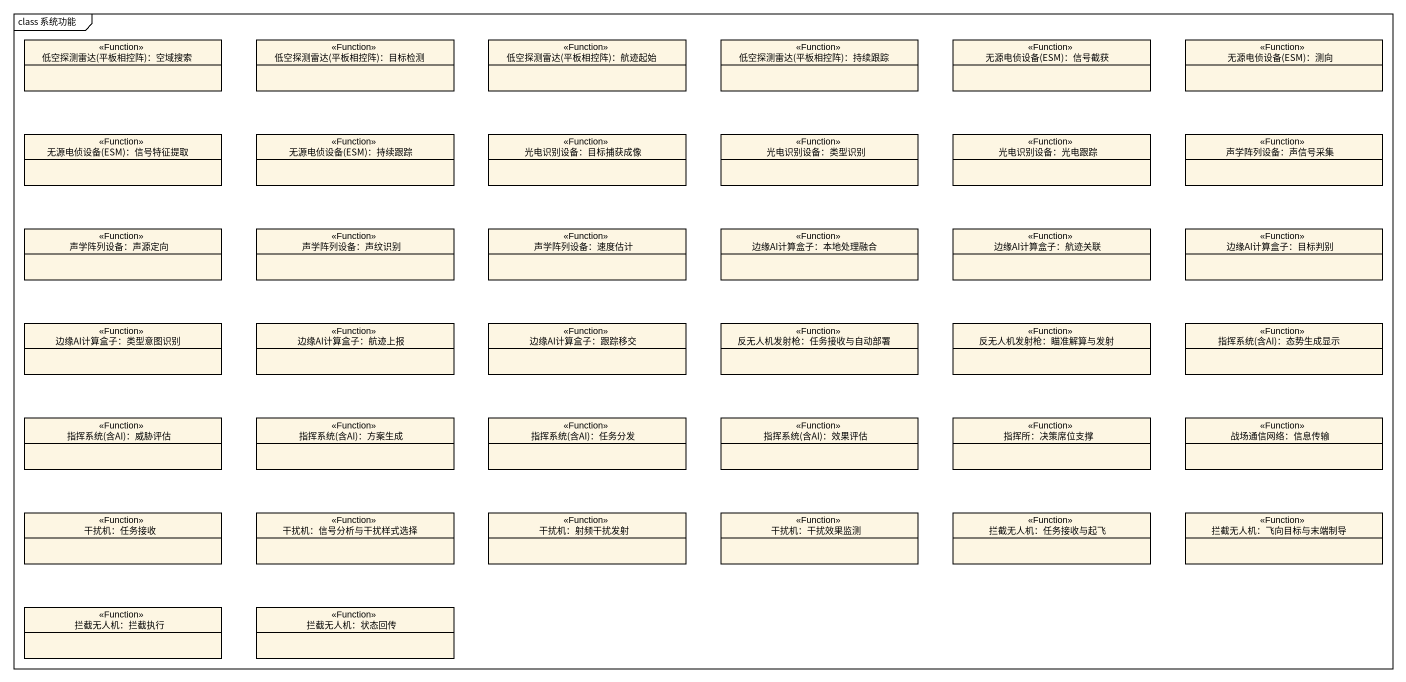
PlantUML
@startuml
mainframe class 系统功能
hide circle
hide empty members
class "低空探测雷达(平板相控阵)：空域搜索" as 低空探测雷达_平板相控阵_空域搜索 <<Function>>
class "低空探测雷达(平板相控阵)：目标检测" as 低空探测雷达_平板相控阵_目标检测 <<Function>>
class "低空探测雷达(平板相控阵)：航迹起始" as 低空探测雷达_平板相控阵_航迹起始 <<Function>>
class "低空探测雷达(平板相控阵)：持续跟踪" as 低空探测雷达_平板相控阵_持续跟踪 <<Function>>
class "无源电侦设备(ESM)：信号截获" as 无源电侦设备_ESM_信号截获 <<Function>>
class "无源电侦设备(ESM)：测向" as 无源电侦设备_ESM_测向 <<Function>>
class "无源电侦设备(ESM)：信号特征提取" as 无源电侦设备_ESM_信号特征提取 <<Function>>
class "无源电侦设备(ESM)：持续跟踪" as 无源电侦设备_ESM_持续跟踪 <<Function>>
class "光电识别设备：目标捕获成像" as 光电识别设备_目标捕获成像 <<Function>>
class "光电识别设备：类型识别" as 光电识别设备_类型识别 <<Function>>
class "光电识别设备：光电跟踪" as 光电识别设备_光电跟踪 <<Function>>
class "声学阵列设备：声信号采集" as 声学阵列设备_声信号采集 <<Function>>
class "声学阵列设备：声源定向" as 声学阵列设备_声源定向 <<Function>>
class "声学阵列设备：声纹识别" as 声学阵列设备_声纹识别 <<Function>>
class "声学阵列设备：速度估计" as 声学阵列设备_速度估计 <<Function>>
class "边缘AI计算盒子：本地处理融合" as 边缘AI计算盒子_本地处理融合 <<Function>>
class "边缘AI计算盒子：航迹关联" as 边缘AI计算盒子_航迹关联 <<Function>>
class "边缘AI计算盒子：目标判别" as 边缘AI计算盒子_目标判别 <<Function>>
class "边缘AI计算盒子：类型意图识别" as 边缘AI计算盒子_类型意图识别 <<Function>>
class "边缘AI计算盒子：航迹上报" as 边缘AI计算盒子_航迹上报 <<Function>>
class "边缘AI计算盒子：跟踪移交" as 边缘AI计算盒子_跟踪移交 <<Function>>
class "反无人机发射枪：任务接收与自动部署" as 反无人机发射枪_任务接收与自动部署 <<Function>>
class "反无人机发射枪：瞄准解算与发射" as 反无人机发射枪_瞄准解算与发射 <<Function>>
class "指挥系统(含AI)：态势生成显示" as 指挥系统_含AI_态势生成显示 <<Function>>
class "指挥系统(含AI)：威胁评估" as 指挥系统_含AI_威胁评估 <<Function>>
class "指挥系统(含AI)：方案生成" as 指挥系统_含AI_方案生成 <<Function>>
class "指挥系统(含AI)：任务分发" as 指挥系统_含AI_任务分发 <<Function>>
class "指挥系统(含AI)：效果评估" as 指挥系统_含AI_效果评估 <<Function>>
class "指挥所：决策席位支撑" as 指挥所_决策席位支撑 <<Function>>
class "战场通信网络：信息传输" as 战场通信网络_信息传输 <<Function>>
class "干扰机：任务接收" as 干扰机_任务接收 <<Function>>
class "干扰机：信号分析与干扰样式选择" as 干扰机_信号分析与干扰样式选择 <<Function>>
class "干扰机：射频干扰发射" as 干扰机_射频干扰发射 <<Function>>
class "干扰机：干扰效果监测" as 干扰机_干扰效果监测 <<Function>>
class "拦截无人机：任务接收与起飞" as 拦截无人机_任务接收与起飞 <<Function>>
class "拦截无人机：飞向目标与末端制导" as 拦截无人机_飞向目标与末端制导 <<Function>>
class "拦截无人机：拦截执行" as 拦截无人机_拦截执行 <<Function>>
class "拦截无人机：状态回传" as 拦截无人机_状态回传 <<Function>>
@enduml
